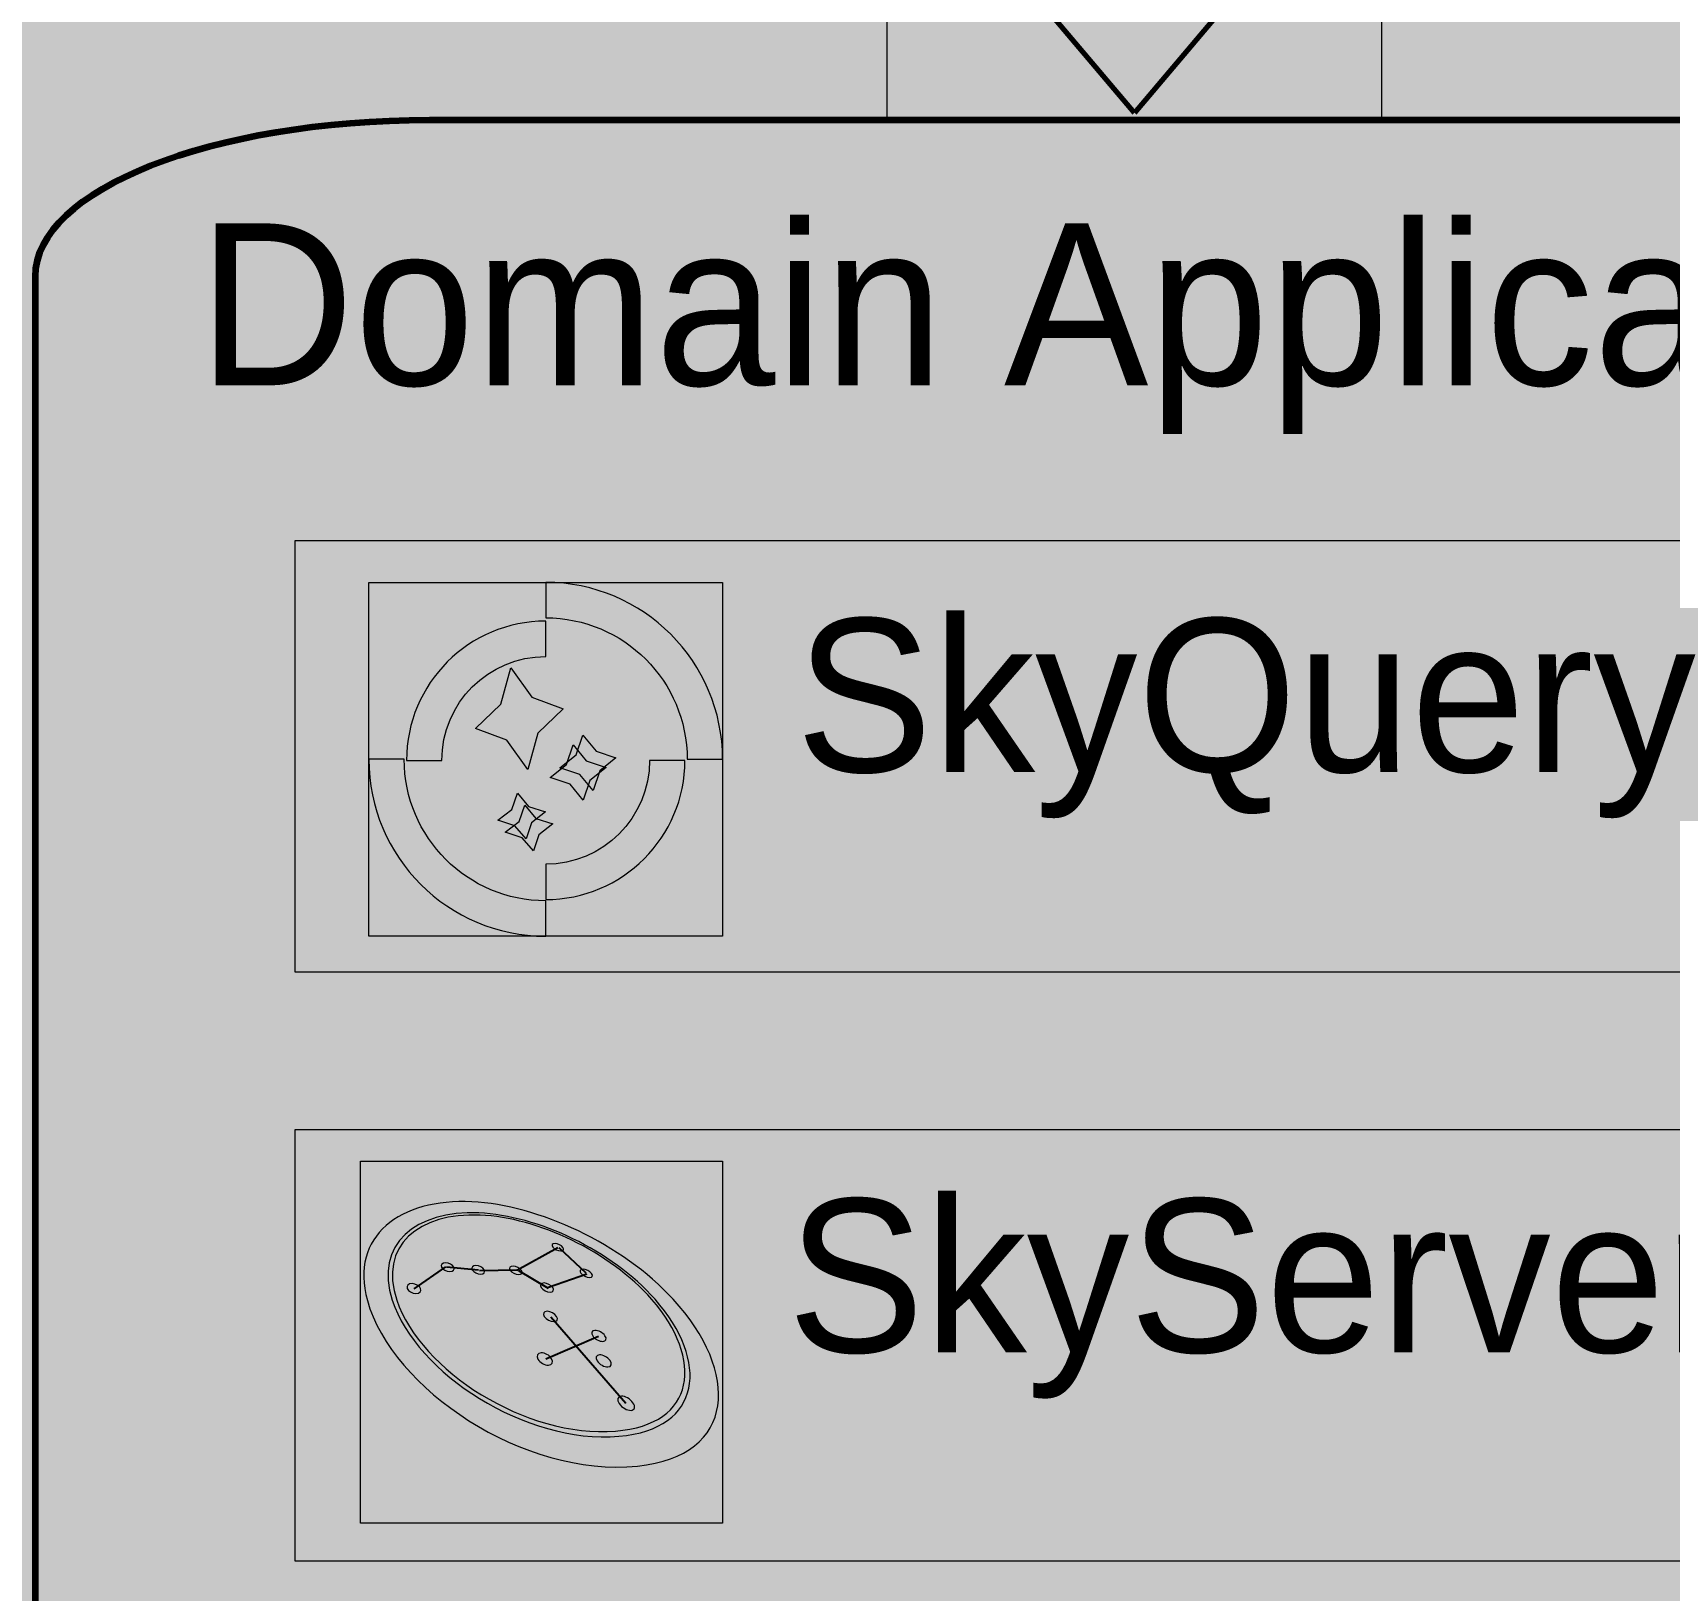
# Model space of a CAD drawing. Header units: inches. Extents: x 37 to 1597, y -2186 to -38.
# Drawn here: x 588 to 849.2, y -1964.6 to -1716 of the extents above; entities that cross this region are included whole.
import ezdxf

# ---------------------------------------------------------------- set-up
doc = ezdxf.new("R2010")
doc.units = ezdxf.units.IN
doc.header["$MEASUREMENT"] = 0
doc.layers.add('Layer 1', color=7, linetype='Continuous')

# ---------------------------------------------------------------- blocks, each defined once
blk = doc.blocks.new('block 30')
at = {"layer": 'Layer 1', "true_color": 0x231f1f}
h = blk.add_hatch(color=250, dxfattribs=at)
h.dxf.hatch_style = 2
edge = h.paths.add_edge_path()
edge.add_spline(control_points=[(690.21, -1918.19), (700.82, -1929.72), (700.49, -1943.17), (684.5, -1944.82), (666.36, -1946.68), (645.31, -1932.47), (641.39, -1918.38), (638.53, -1908.09), (646.65, -1902.08), (658.08, -1902.64), (668.69, -1903.16), (682.07, -1909.35), (690.21, -1918.19)], knot_values=[0, 0, 0, 0, 1, 1, 1, 2, 2, 2, 3, 3, 3, 4, 4, 4, 4], degree=3, periodic=0)
edge.add_line((690.21, -1918.19), (690.21, -1918.19))
at = {"layer": 'Layer 1', "true_color": 0x6357a5}
h = blk.add_hatch(color=185, dxfattribs=at)
h.dxf.hatch_style = 2
edge = h.paths.add_edge_path()
edge.add_spline(control_points=[(686.78, -1918.21), (695.12, -1927.74), (693.97, -1938.2), (681.01, -1939.24), (666.69, -1940.4), (649.9, -1929.58), (646.09, -1918.36), (643.14, -1909.69), (649.62, -1904.34), (659.41, -1904.76), (668.58, -1905.14), (680.11, -1910.58), (686.78, -1918.21)], knot_values=[0, 0, 0, 0, 1, 1, 1, 2, 2, 2, 3, 3, 3, 4, 4, 4, 4], degree=3, periodic=0)
edge.add_line((686.78, -1918.21), (686.78, -1918.21))
at = {"layer": 'Layer 1', "lineweight": 0}
blk.add_lwpolyline([(640.3, -1896.15), (698.1, -1896.15), (698.1, -1953.95), (640.3, -1953.95), (640.3, -1896.15)], dxfattribs=at)
at = {"layer": 'Layer 1', "color": 18, "lineweight": 25, "true_color": 0x000000}
for points in [[(665.24, -1913.53), (671.78, -1909.92)], [(676.34, -1914.04), (671.99, -1909.97)], [(648.85, -1916.54), (653.94, -1913.02)], [(654.04, -1913.02), (659.12, -1913.49)], [(659.31, -1913.58), (665.23, -1913.49)], [(665.51, -1913.58), (670.23, -1916.45)], [(670.32, -1916.26), (676.43, -1914.13)], [(670.69, -1921), (682.63, -1934.77)], [(669.86, -1927.68), (678.31, -1924.09)]]:
    blk.add_lwpolyline(points, dxfattribs=at)
at = {"layer": 'Layer 1', "lineweight": 0}
for points in [[(690.21, -1918.19), (700.82, -1929.72), (700.49, -1943.17), (684.5, -1944.82), (666.36, -1946.68), (645.31, -1932.47), (641.39, -1918.38), (638.53, -1908.09), (646.65, -1902.08), (658.08, -1902.64), (668.69, -1903.16), (682.07, -1909.35), (690.21, -1918.19)], [(687.32, -1918.2), (696, -1928.04), (694.94, -1938.94), (681.53, -1940.07), (666.64, -1941.32), (649.22, -1930.01), (645.37, -1918.36), (642.42, -1909.44), (649.15, -1903.98), (659.19, -1904.42), (668.6, -1904.83), (680.42, -1910.39), (687.32, -1918.2)], [(686.78, -1918.21), (695.12, -1927.74), (693.97, -1938.2), (681.01, -1939.24), (666.69, -1940.4), (649.9, -1929.58), (646.09, -1918.36), (643.14, -1909.69), (649.62, -1904.34), (659.41, -1904.76), (668.58, -1905.14), (680.11, -1910.58), (686.78, -1918.21)], [(672.61, -1909.91), (672.87, -1910.24), (672.71, -1910.49), (672.26, -1910.48), (671.81, -1910.47), (671.24, -1910.19), (670.99, -1909.86), (670.74, -1909.54), (670.91, -1909.29), (671.35, -1909.31), (671.8, -1909.32), (672.36, -1909.59), (672.61, -1909.91)], [(655.17, -1913.09), (655.37, -1913.47), (655.09, -1913.78), (654.55, -1913.77), (654, -1913.76), (653.41, -1913.44), (653.23, -1913.05), (653.05, -1912.67), (653.34, -1912.37), (653.87, -1912.38), (654.4, -1912.39), (654.98, -1912.71), (655.17, -1913.09)], [(660.04, -1913.51), (660.25, -1913.89), (660, -1914.2), (659.48, -1914.2), (658.95, -1914.19), (658.35, -1913.87), (658.14, -1913.48), (657.94, -1913.1), (658.2, -1912.8), (658.71, -1912.81), (659.23, -1912.82), (659.82, -1913.13), (660.04, -1913.51)], [(665.99, -1913.59), (666.24, -1913.96), (666.03, -1914.26), (665.52, -1914.26), (665.02, -1914.25), (664.41, -1913.94), (664.18, -1913.56), (663.94, -1913.18), (664.16, -1912.89), (664.66, -1912.9), (665.16, -1912.91), (665.75, -1913.21), (665.99, -1913.59)], [(677.18, -1914.07), (677.47, -1914.44), (677.33, -1914.73), (676.86, -1914.72), (676.39, -1914.72), (675.78, -1914.41), (675.49, -1914.05), (675.21, -1913.68), (675.36, -1913.4), (675.82, -1913.41), (676.28, -1913.41), (676.89, -1913.71), (677.18, -1914.07)], [(649.89, -1916.48), (650.07, -1916.91), (649.73, -1917.27), (649.14, -1917.27), (648.54, -1917.26), (647.93, -1916.91), (647.76, -1916.47), (647.6, -1916.04), (647.95, -1915.7), (648.53, -1915.7), (649.11, -1915.71), (649.72, -1916.05), (649.89, -1916.48)], [(670.99, -1916.32), (671.27, -1916.72), (671.08, -1917.05), (670.57, -1917.05), (670.06, -1917.05), (669.42, -1916.72), (669.16, -1916.31), (668.89, -1915.91), (669.08, -1915.6), (669.59, -1915.6), (670.09, -1915.61), (670.71, -1915.93), (670.99, -1916.32)], [(671.59, -1920.93), (671.89, -1921.39), (671.7, -1921.77), (671.15, -1921.77), (670.6, -1921.78), (669.92, -1921.41), (669.63, -1920.95), (669.34, -1920.5), (669.55, -1920.13), (670.08, -1920.12), (670.62, -1920.12), (671.29, -1920.48), (671.59, -1920.93)], [(679.32, -1924.02), (679.67, -1924.5), (679.52, -1924.91), (678.98, -1924.92), (678.44, -1924.94), (677.71, -1924.55), (677.37, -1924.06), (677.03, -1923.58), (677.19, -1923.18), (677.72, -1923.17), (678.26, -1923.16), (678.97, -1923.54), (679.32, -1924.02)], [(670.79, -1927.68), (671.12, -1928.23), (670.9, -1928.7), (670.29, -1928.72), (669.69, -1928.74), (668.93, -1928.31), (668.62, -1927.76), (668.31, -1927.21), (668.54, -1926.76), (669.14, -1926.74), (669.73, -1926.72), (670.47, -1927.14), (670.79, -1927.68)], [(680.13, -1927.98), (680.51, -1928.52), (680.36, -1928.97), (679.79, -1929), (679.22, -1929.02), (678.45, -1928.59), (678.08, -1928.05), (677.72, -1927.52), (677.89, -1927.08), (678.45, -1927.06), (679.01, -1927.04), (679.76, -1927.45), (680.13, -1927.98)], [(683.79, -1934.72), (684.23, -1935.34), (684.09, -1935.89), (683.48, -1935.93), (682.87, -1935.97), (682.02, -1935.49), (681.6, -1934.85), (681.18, -1934.23), (681.34, -1933.7), (681.94, -1933.67), (682.54, -1933.63), (683.36, -1934.1), (683.79, -1934.72)]]:
    blk.add_open_spline(points, degree=3, knots=[0, 0, 0, 0, 1, 1, 1, 2, 2, 2, 3, 3, 3, 4, 4, 4, 4], dxfattribs=at)
blk = doc.blocks.new('block 29')
at = {"layer": 'Layer 1', "lineweight": 0}
blk.add_lwpolyline([(640.3, -1896.15), (698.1, -1896.15), (698.1, -1953.95), (640.3, -1953.95), (640.3, -1896.15)], dxfattribs=at)
at = {"layer": 'Layer 1'}
blk.add_blockref('block 30', (0, 0), dxfattribs=at)
blk = doc.blocks.new('block 28')
at = {"layer": 'Layer 1'}
blk.add_blockref('block 29', (0, 0), dxfattribs=at)
blk = doc.blocks.new('block 27')
at = {"layer": 'Layer 1', "true_color": 0x4e81bd}
h = blk.add_hatch(color=163, dxfattribs=at)
h.dxf.hatch_style = 2
h.paths.add_polyline_path([(629.82, -1959.95), (933.21, -1959.95), (933.21, -1891.13), (629.82, -1891.13)])
at = {"layer": 'Layer 1', "lineweight": 0}
blk.add_lwpolyline([(629.82, -1959.95), (933.21, -1959.95), (933.21, -1891.13), (629.82, -1891.13), (629.82, -1959.95)], dxfattribs=at)
at = {"layer": 'Layer 1'}
blk.add_blockref('block 28', (0, 0), dxfattribs=at)
at = {"layer": 'Layer 1', "color": 18, "true_color": 0x000000, "insert": (708.45, -1934.05), "char_height": 24.48, "attachment_point": 7}
blk.add_mtext('\\fMyriad Pro|b0|i0|c0|p34;\\W1;SkyServer', dxfattribs=at)
blk = doc.blocks.new('block 34')
at = {"layer": 'Layer 1', "true_color": 0x1b3564}
h = blk.add_hatch(color=159, dxfattribs=at)
h.dxf.hatch_style = 2
edge = h.paths.add_edge_path()
edge.add_spline(control_points=[(698.1, -1832.01), (698.1, -1832.01), (692.45, -1832.01), (692.45, -1832.01), (692.45, -1819.56), (682.32, -1809.42), (669.86, -1809.42), (669.86, -1809.42), (669.86, -1803.77), (669.86, -1803.77), (685.43, -1803.77), (698.1, -1816.44), (698.1, -1832.01)], knot_values=[0, 0, 0, 0, 1, 1, 1, 2, 2, 2, 3, 3, 3, 4, 4, 4, 4], degree=3, periodic=0)
edge.add_line((698.1, -1832.01), (698.1, -1832.01))
at = {"layer": 'Layer 1', "true_color": 0x979797}
h = blk.add_hatch(color=252, dxfattribs=at)
h.dxf.hatch_style = 2
edge = h.paths.add_edge_path()
edge.add_spline(control_points=[(653.28, -1832.18), (653.28, -1832.18), (647.64, -1832.18), (647.64, -1832.18), (647.64, -1819.92), (657.61, -1809.95), (669.86, -1809.95), (669.86, -1809.95), (669.86, -1815.6), (669.86, -1815.6), (660.72, -1815.6), (653.28, -1823.03), (653.28, -1832.18)], knot_values=[0, 0, 0, 0, 1, 1, 1, 2, 2, 2, 3, 3, 3, 4, 4, 4, 4], degree=3, periodic=0)
edge.add_line((653.28, -1832.18), (653.28, -1832.18))
at = {"layer": 'Layer 1', "true_color": 0x203562}
h = blk.add_hatch(color=159, dxfattribs=at)
h.dxf.hatch_style = 2
h.paths.add_polyline_path([(667.01, -1833.65), (663.65, -1828.95), (658.64, -1827.09), (662.7, -1823.2), (664.3, -1817.39), (667.65, -1822.09), (672.66, -1823.94), (668.61, -1827.83)])
at = {"layer": 'Layer 1', "true_color": 0x959595}
h = blk.add_hatch(color=252, dxfattribs=at)
h.dxf.hatch_style = 2
h.paths.add_polyline_path([(677.42, -1836.99), (675.31, -1834.41), (672.13, -1833.37), (674.74, -1831.28), (675.79, -1828.13), (677.9, -1830.71), (681.08, -1831.76), (678.48, -1833.84)])
at = {"layer": 'Layer 1', "true_color": 0x203562}
h = blk.add_hatch(color=159, dxfattribs=at)
h.dxf.hatch_style = 2
h.paths.add_polyline_path([(675.85, -1838.54), (673.74, -1835.96), (670.56, -1834.91), (673.17, -1832.83), (674.23, -1829.68), (676.33, -1832.26), (679.51, -1833.3), (676.91, -1835.39)])
at = {"layer": 'Layer 1', "true_color": 0x1b3564}
h = blk.add_hatch(color=159, dxfattribs=at)
h.dxf.hatch_style = 2
edge = h.paths.add_edge_path()
edge.add_spline(control_points=[(669.86, -1860.25), (654.29, -1860.25), (641.63, -1847.58), (641.63, -1832.01), (641.63, -1832.01), (647.27, -1832.01), (647.27, -1832.01), (647.27, -1844.47), (657.41, -1854.6), (669.86, -1854.6), (669.86, -1854.6), (669.86, -1860.25), (669.86, -1860.25)], knot_values=[0, 0, 0, 0, 1, 1, 1, 2, 2, 2, 3, 3, 3, 4, 4, 4, 4], degree=3, periodic=1)
at = {"layer": 'Layer 1', "true_color": 0x979797}
h = blk.add_hatch(color=252, dxfattribs=at)
h.dxf.hatch_style = 2
edge = h.paths.add_edge_path()
edge.add_spline(control_points=[(669.86, -1854.4), (669.86, -1854.4), (669.86, -1848.76), (669.86, -1848.76), (679, -1848.76), (686.44, -1841.32), (686.44, -1832.18), (686.44, -1832.18), (692.09, -1832.18), (692.09, -1832.18), (692.09, -1844.43), (682.12, -1854.4), (669.86, -1854.4)], knot_values=[0, 0, 0, 0, 1, 1, 1, 2, 2, 2, 3, 3, 3, 4, 4, 4, 4], degree=3, periodic=0)
edge.add_line((669.86, -1854.4), (669.86, -1854.4))
at = {"layer": 'Layer 1', "true_color": 0x203562}
h = blk.add_hatch(color=159, dxfattribs=at)
h.dxf.hatch_style = 2
h.paths.add_polyline_path([(666.73, -1844.73), (664.93, -1842.61), (662.23, -1841.75), (664.44, -1840.03), (665.34, -1837.44), (667.13, -1839.56), (669.84, -1840.42), (667.62, -1842.14)])
at = {"layer": 'Layer 1', "true_color": 0x959595}
h = blk.add_hatch(color=252, dxfattribs=at)
h.dxf.hatch_style = 2
h.paths.add_polyline_path([(667.89, -1846.64), (666.1, -1844.52), (663.4, -1843.66), (665.61, -1841.94), (666.51, -1839.35), (668.3, -1841.47), (671, -1842.33), (668.79, -1844.05)])
at = {"layer": 'Layer 1', "lineweight": 0}
for points in [[(641.63, -1803.77), (698.1, -1803.77), (698.1, -1860.25), (641.63, -1860.25), (641.63, -1803.77)], [(667.01, -1833.65), (663.65, -1828.95), (658.64, -1827.09), (662.7, -1823.2), (664.3, -1817.39), (667.65, -1822.09), (672.66, -1823.94), (668.61, -1827.83), (667.01, -1833.65)], [(677.42, -1836.99), (675.31, -1834.41), (672.13, -1833.37), (674.74, -1831.28), (675.79, -1828.13), (677.9, -1830.71), (681.08, -1831.76), (678.48, -1833.84), (677.42, -1836.99)], [(675.85, -1838.54), (673.74, -1835.96), (670.56, -1834.91), (673.17, -1832.83), (674.23, -1829.68), (676.33, -1832.26), (679.51, -1833.3), (676.91, -1835.39), (675.85, -1838.54)], [(666.73, -1844.73), (664.93, -1842.61), (662.23, -1841.75), (664.44, -1840.03), (665.34, -1837.44), (667.13, -1839.56), (669.84, -1840.42), (667.62, -1842.14), (666.73, -1844.73)], [(667.89, -1846.64), (666.1, -1844.52), (663.4, -1843.66), (665.61, -1841.94), (666.51, -1839.35), (668.3, -1841.47), (671, -1842.33), (668.79, -1844.05), (667.89, -1846.64)]]:
    blk.add_lwpolyline(points, dxfattribs=at)
for points in [[(698.1, -1832.01), (698.1, -1832.01), (692.45, -1832.01), (692.45, -1832.01), (692.45, -1819.56), (682.32, -1809.42), (669.86, -1809.42), (669.86, -1809.42), (669.86, -1803.77), (669.86, -1803.77), (685.43, -1803.77), (698.1, -1816.44), (698.1, -1832.01)], [(653.28, -1832.18), (653.28, -1832.18), (647.64, -1832.18), (647.64, -1832.18), (647.64, -1819.92), (657.61, -1809.95), (669.86, -1809.95), (669.86, -1809.95), (669.86, -1815.6), (669.86, -1815.6), (660.72, -1815.6), (653.28, -1823.03), (653.28, -1832.18)], [(669.86, -1860.25), (654.29, -1860.25), (641.63, -1847.58), (641.63, -1832.01), (641.63, -1832.01), (647.27, -1832.01), (647.27, -1832.01), (647.27, -1844.47), (657.41, -1854.6), (669.86, -1854.6), (669.86, -1854.6), (669.86, -1860.25), (669.86, -1860.25)], [(669.86, -1854.4), (669.86, -1854.4), (669.86, -1848.76), (669.86, -1848.76), (679, -1848.76), (686.44, -1841.32), (686.44, -1832.18), (686.44, -1832.18), (692.09, -1832.18), (692.09, -1832.18), (692.09, -1844.43), (682.12, -1854.4), (669.86, -1854.4)]]:
    blk.add_open_spline(points, degree=3, knots=[0, 0, 0, 0, 1, 1, 1, 2, 2, 2, 3, 3, 3, 4, 4, 4, 4], dxfattribs=at)
blk = doc.blocks.new('block 33')
at = {"layer": 'Layer 1', "lineweight": 0}
blk.add_lwpolyline([(641.63, -1803.77), (698.1, -1803.77), (698.1, -1860.25), (641.63, -1860.25), (641.63, -1803.77)], dxfattribs=at)
at = {"layer": 'Layer 1'}
blk.add_blockref('block 34', (0, 0), dxfattribs=at)
blk = doc.blocks.new('block 32')
at = {"layer": 'Layer 1'}
blk.add_blockref('block 33', (0, 0), dxfattribs=at)
blk = doc.blocks.new('block 31')
at = {"layer": 'Layer 1', "true_color": 0x4e81bd}
h = blk.add_hatch(color=163, dxfattribs=at)
h.dxf.hatch_style = 2
h.paths.add_polyline_path([(629.82, -1865.95), (933.21, -1865.95), (933.21, -1797.13), (629.82, -1797.13)])
at = {"layer": 'Layer 1', "lineweight": 0}
blk.add_lwpolyline([(629.82, -1865.95), (933.21, -1865.95), (933.21, -1797.13), (629.82, -1797.13), (629.82, -1865.95)], dxfattribs=at)
at = {"layer": 'Layer 1'}
blk.add_blockref('block 32', (0, 0), dxfattribs=at)
at = {"layer": 'Layer 1', "color": 18, "true_color": 0x000000, "insert": (709.77, -1841.41), "char_height": 24.48, "attachment_point": 7}
blk.add_mtext('\\fMyriad Pro|b0|i0|c0|p34;\\W1;SkyQuery', dxfattribs=at)
blk = doc.blocks.new('block 22')
at = {"layer": 'Layer 1', "true_color": 0xfde9cc}
h = blk.add_hatch(color=254, dxfattribs=at)
h.dxf.hatch_style = 2
edge = h.paths.add_edge_path()
edge.add_spline(control_points=[(588.33, -1754.93), (588.33, -1741.16), (616.54, -1730), (651.33, -1730), (651.33, -1730), (903.33, -1730), (903.33, -1730), (938.13, -1730), (966.33, -1741.16), (966.33, -1754.93), (966.33, -1754.93), (966.33, -2048.4), (966.33, -2048.4), (966.33, -2062.17), (938.13, -2073.33), (903.33, -2073.33), (903.33, -2073.33), (651.33, -2073.33), (651.33, -2073.33), (616.54, -2073.33), (588.33, -2062.17), (588.33, -2048.4), (588.33, -2048.4), (588.33, -1754.93), (588.33, -1754.93)], knot_values=[0, 0, 0, 0, 1, 1, 1, 2, 2, 2, 3, 3, 3, 4, 4, 4, 5, 5, 5, 6, 6, 6, 7, 7, 7, 8, 8, 8, 8], degree=3, periodic=1)
at = {"layer": 'Layer 1', "color": 250, "lineweight": 140, "true_color": 0x231f20}
blk.add_open_spline([(588.33, -1754.93), (588.33, -1741.16), (616.54, -1730), (651.33, -1730), (651.33, -1730), (903.33, -1730), (903.33, -1730), (938.13, -1730), (966.33, -1741.16), (966.33, -1754.93), (966.33, -1754.93), (966.33, -2048.4), (966.33, -2048.4), (966.33, -2062.17), (938.13, -2073.33), (903.33, -2073.33), (903.33, -2073.33), (651.33, -2073.33), (651.33, -2073.33), (616.54, -2073.33), (588.33, -2062.17), (588.33, -2048.4), (588.33, -2048.4), (588.33, -1754.93), (588.33, -1754.93)], degree=3, knots=[0, 0, 0, 0, 1, 1, 1, 2, 2, 2, 3, 3, 3, 4, 4, 4, 5, 5, 5, 6, 6, 6, 7, 7, 7, 8, 8, 8, 8], dxfattribs=at)
at = {"layer": 'Layer 1'}
for name in ['block 31', 'block 27']:
    blk.add_blockref(name, (0, 0), dxfattribs=at)
at = {"layer": 'Layer 1', "color": 250, "true_color": 0x231f20, "insert": (614.36, -1780.1), "char_height": 25.84, "attachment_point": 7}
blk.add_mtext('\\fMyriad Pro|b0|i0|c0|p34;\\W1;Domain Applications', dxfattribs=at)
blk = doc.blocks.new('block 132')
at = {"layer": 'Layer 1', "true_color": 0x4e81bd}
h = blk.add_hatch(color=163, dxfattribs=at)
h.dxf.hatch_style = 2
h.paths.add_polyline_path([(763.84, -1728.82), (725.34, -1683.3), (744.59, -1683.3), (744.59, -1665.56), (725.34, -1665.56), (763.84, -1620.04), (802.34, -1665.56), (783.09, -1665.56), (783.09, -1683.3), (802.34, -1683.3)])
at = {"layer": 'Layer 1', "lineweight": 0}
for points in [[(724.34, -1730), (803.34, -1730), (803.34, -1618.86), (724.34, -1618.86), (724.34, -1730)], [(724.34, -1730), (803.34, -1730), (803.34, -1618.86), (724.34, -1618.86), (724.34, -1730)], [(763.84, -1728.82), (725.34, -1683.3), (744.59, -1683.3), (744.59, -1665.56), (725.34, -1665.56), (763.84, -1620.04), (802.34, -1665.56), (783.09, -1665.56), (783.09, -1683.3), (802.34, -1683.3), (763.84, -1728.82)]]:
    blk.add_lwpolyline(points, dxfattribs=at)
at = {"layer": 'Layer 1', "color": 157, "lineweight": 70, "true_color": 0x385d8a}
blk.add_lwpolyline([(763.84, -1728.82), (725.34, -1683.3), (744.59, -1683.3), (744.59, -1665.56), (725.34, -1665.56), (763.84, -1620.04), (802.34, -1665.56), (783.09, -1665.56), (783.09, -1683.3), (802.34, -1683.3), (763.84, -1728.82)], dxfattribs=at)

msp = doc.modelspace()

# ---------------------------------------------------------------- hatches: boundary and pattern name
at = {"layer": 'Layer 1', "true_color": 0xd26927}
h = msp.add_hatch(color=32, dxfattribs=at)
h.dxf.hatch_style = 2
edge = h.paths.add_edge_path()
edge.add_spline(control_points=[(37.02, -139.7), (37.02, -83.28), (61.29, -37.55), (91.23, -37.55), (91.23, -37.55), (1542.82, -37.55), (1542.82, -37.55), (1572.76, -37.55), (1597.04, -83.28), (1597.04, -139.7), (1597.04, -139.7), (1597.04, -2083.4), (1597.04, -2083.4), (1597.04, -2139.82), (1572.76, -2185.55), (1542.82, -2185.55), (1542.82, -2185.55), (91.23, -2185.55), (91.23, -2185.55), (61.29, -2185.55), (37.02, -2139.82), (37.02, -2083.4), (37.02, -2083.4), (37.02, -139.7), (37.02, -139.7)], knot_values=[0, 0, 0, 0, 1, 1, 1, 2, 2, 2, 3, 3, 3, 4, 4, 4, 5, 5, 5, 6, 6, 6, 7, 7, 7, 8, 8, 8, 8], degree=3, periodic=1)

# ---------------------------------------------------------------- linework, layer by layer
at = {"layer": 'Layer 1', "color": 250, "lineweight": 211, "true_color": 0x231f20}
msp.add_open_spline([(37.02, -139.7), (37.02, -83.28), (61.29, -37.55), (91.23, -37.55), (91.23, -37.55), (1542.82, -37.55), (1542.82, -37.55), (1572.76, -37.55), (1597.04, -83.28), (1597.04, -139.7), (1597.04, -139.7), (1597.04, -2083.4), (1597.04, -2083.4), (1597.04, -2139.82), (1572.76, -2185.55), (1542.82, -2185.55), (1542.82, -2185.55), (91.23, -2185.55), (91.23, -2185.55), (61.29, -2185.55), (37.02, -2139.82), (37.02, -2083.4), (37.02, -2083.4), (37.02, -139.7), (37.02, -139.7)], degree=3, knots=[0, 0, 0, 0, 1, 1, 1, 2, 2, 2, 3, 3, 3, 4, 4, 4, 5, 5, 5, 6, 6, 6, 7, 7, 7, 8, 8, 8, 8], dxfattribs=at)

# ---------------------------------------------------------------- block references
at = {"layer": 'Layer 1'}
for name in ['block 132', 'block 22']:
    msp.add_blockref(name, (0, 0), dxfattribs=at)

doc.saveas('drawing.dxf')
